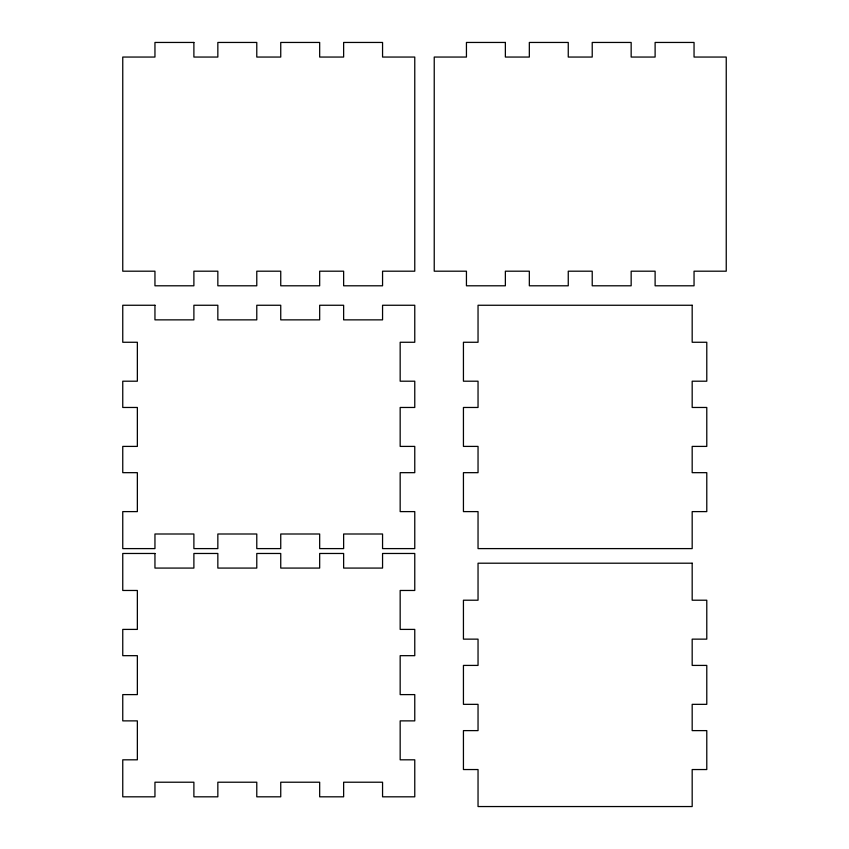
<?xml version="1.0" encoding="UTF-8"?>
<svg xmlns="http://www.w3.org/2000/svg" width="849" height="849" viewBox="0 0 849 849"><rect width="100%" height="100%" fill="white"/><g stroke="black" fill="none" stroke-linecap="round" stroke-linejoin="round"><path stroke-width="1.27" d="M193.89 42.45L154.953 42.45L154.953 57.053L122.755 57.053L122.755 271.192L154.953 271.192L154.953 285.795L193.89 285.795L193.89 271.192L217.843 271.192L217.843 285.795L256.78 285.795L256.78 271.192L280.743 271.192L280.743 285.795L319.67 285.795L319.67 271.192L343.633 271.192L343.633 285.795L382.559 285.795L382.559 271.192L414.768 271.192L414.768 57.053L382.559 57.053L382.559 42.45L343.633 42.45L343.633 57.053L319.67 57.053L319.67 42.45L280.743 42.45L280.743 57.053L256.78 57.053L256.78 42.45L217.843 42.45L217.843 57.053L193.89 57.053L193.89 42.45M505.367 42.45L466.441 42.45L466.441 57.053L434.232 57.053L434.232 271.192L466.441 271.192L466.441 285.795L505.367 285.795L505.367 271.192L529.33 271.192L529.33 285.795L568.257 285.795L568.257 271.192L592.22 271.192L592.22 285.795L631.157 285.795L631.157 271.192L655.11 271.192L655.11 285.795L694.047 285.795L694.047 271.192L726.245 271.192L726.245 57.053L694.047 57.053L694.047 42.45L655.11 42.45L655.11 57.053L631.157 57.053L631.157 42.45L592.22 42.45L592.22 57.053L568.257 57.053L568.257 42.45L529.33 42.45L529.33 57.053L505.367 57.053L505.367 42.45M154.953 305.258L122.755 305.258L122.755 342.264L137.358 342.264L137.358 381.201L122.755 381.201L122.755 407.467L137.358 407.467L137.358 446.404L122.755 446.404L122.755 472.67L137.358 472.67L137.358 511.607L122.755 511.607L122.755 548.603L154.953 548.603L154.953 534L193.89 534L193.89 548.603L217.843 548.603L217.843 534L256.78 534L256.78 548.603L280.743 548.603L280.743 534L319.67 534L319.67 548.603L343.633 548.603L343.633 534L382.559 534L382.559 548.603L414.768 548.603L414.768 511.607L400.166 511.607L400.166 472.67L414.768 472.67L414.768 446.404L400.166 446.404L400.166 407.467L414.768 407.467L414.768 381.201L400.166 381.201L400.166 342.264L414.768 342.264L414.768 305.258L382.559 305.258L382.559 319.861L343.633 319.861L343.633 305.258L319.67 305.258L319.67 319.861L280.743 319.861L280.743 305.258L256.78 305.258L256.78 319.861L217.843 319.861L217.843 305.258L193.89 305.258L193.89 319.861L154.953 319.861L154.953 305.258M692.179 305.258L478.04 305.258L478.04 342.264L463.437 342.264L463.437 381.201L478.04 381.201L478.04 407.467L463.437 407.467L463.437 446.404L478.04 446.404L478.04 472.67L463.437 472.67L463.437 511.607L478.04 511.607L478.04 548.603L692.179 548.603L692.179 511.607L706.782 511.607L706.782 472.67L692.179 472.67L692.179 446.404L706.782 446.404L706.782 407.467L692.179 407.467L692.179 381.201L706.782 381.201L706.782 342.264L692.179 342.264L692.179 305.258M154.953 553.474L122.755 553.474L122.755 590.469L137.358 590.469L137.358 629.406L122.755 629.406L122.755 655.672L137.358 655.672L137.358 694.609L122.755 694.609L122.755 720.875L137.358 720.875L137.358 759.813L122.755 759.813L122.755 796.818L154.953 796.818L154.953 782.216L193.89 782.216L193.89 796.818L217.843 796.818L217.843 782.216L256.78 782.216L256.78 796.818L280.743 796.818L280.743 782.216L319.67 782.216L319.67 796.818L343.633 796.818L343.633 782.216L382.559 782.216L382.559 796.818L414.768 796.818L414.768 759.813L400.166 759.813L400.166 720.875L414.768 720.875L414.768 694.609L400.166 694.609L400.166 655.672L414.768 655.672L414.768 629.406L400.166 629.406L400.166 590.469L414.768 590.469L414.768 553.474L382.559 553.474L382.559 568.077L343.633 568.077L343.633 553.474L319.67 553.474L319.67 568.077L280.743 568.077L280.743 553.474L256.78 553.474L256.78 568.077L217.843 568.077L217.843 553.474L193.89 553.474L193.89 568.077L154.953 568.077L154.953 553.474M692.179 563.205L478.04 563.205L478.04 600.211L463.437 600.211L463.437 639.138L478.04 639.138L478.04 665.414L463.437 665.414L463.437 704.341L478.04 704.341L478.04 730.618L463.437 730.618L463.437 769.544L478.04 769.544L478.04 806.55L692.179 806.55L692.179 769.544L706.782 769.544L706.782 730.618L692.179 730.618L692.179 704.341L706.782 704.341L706.782 665.414L692.179 665.414L692.179 639.138L706.782 639.138L706.782 600.211L692.179 600.211L692.179 563.205"/></g></svg>
